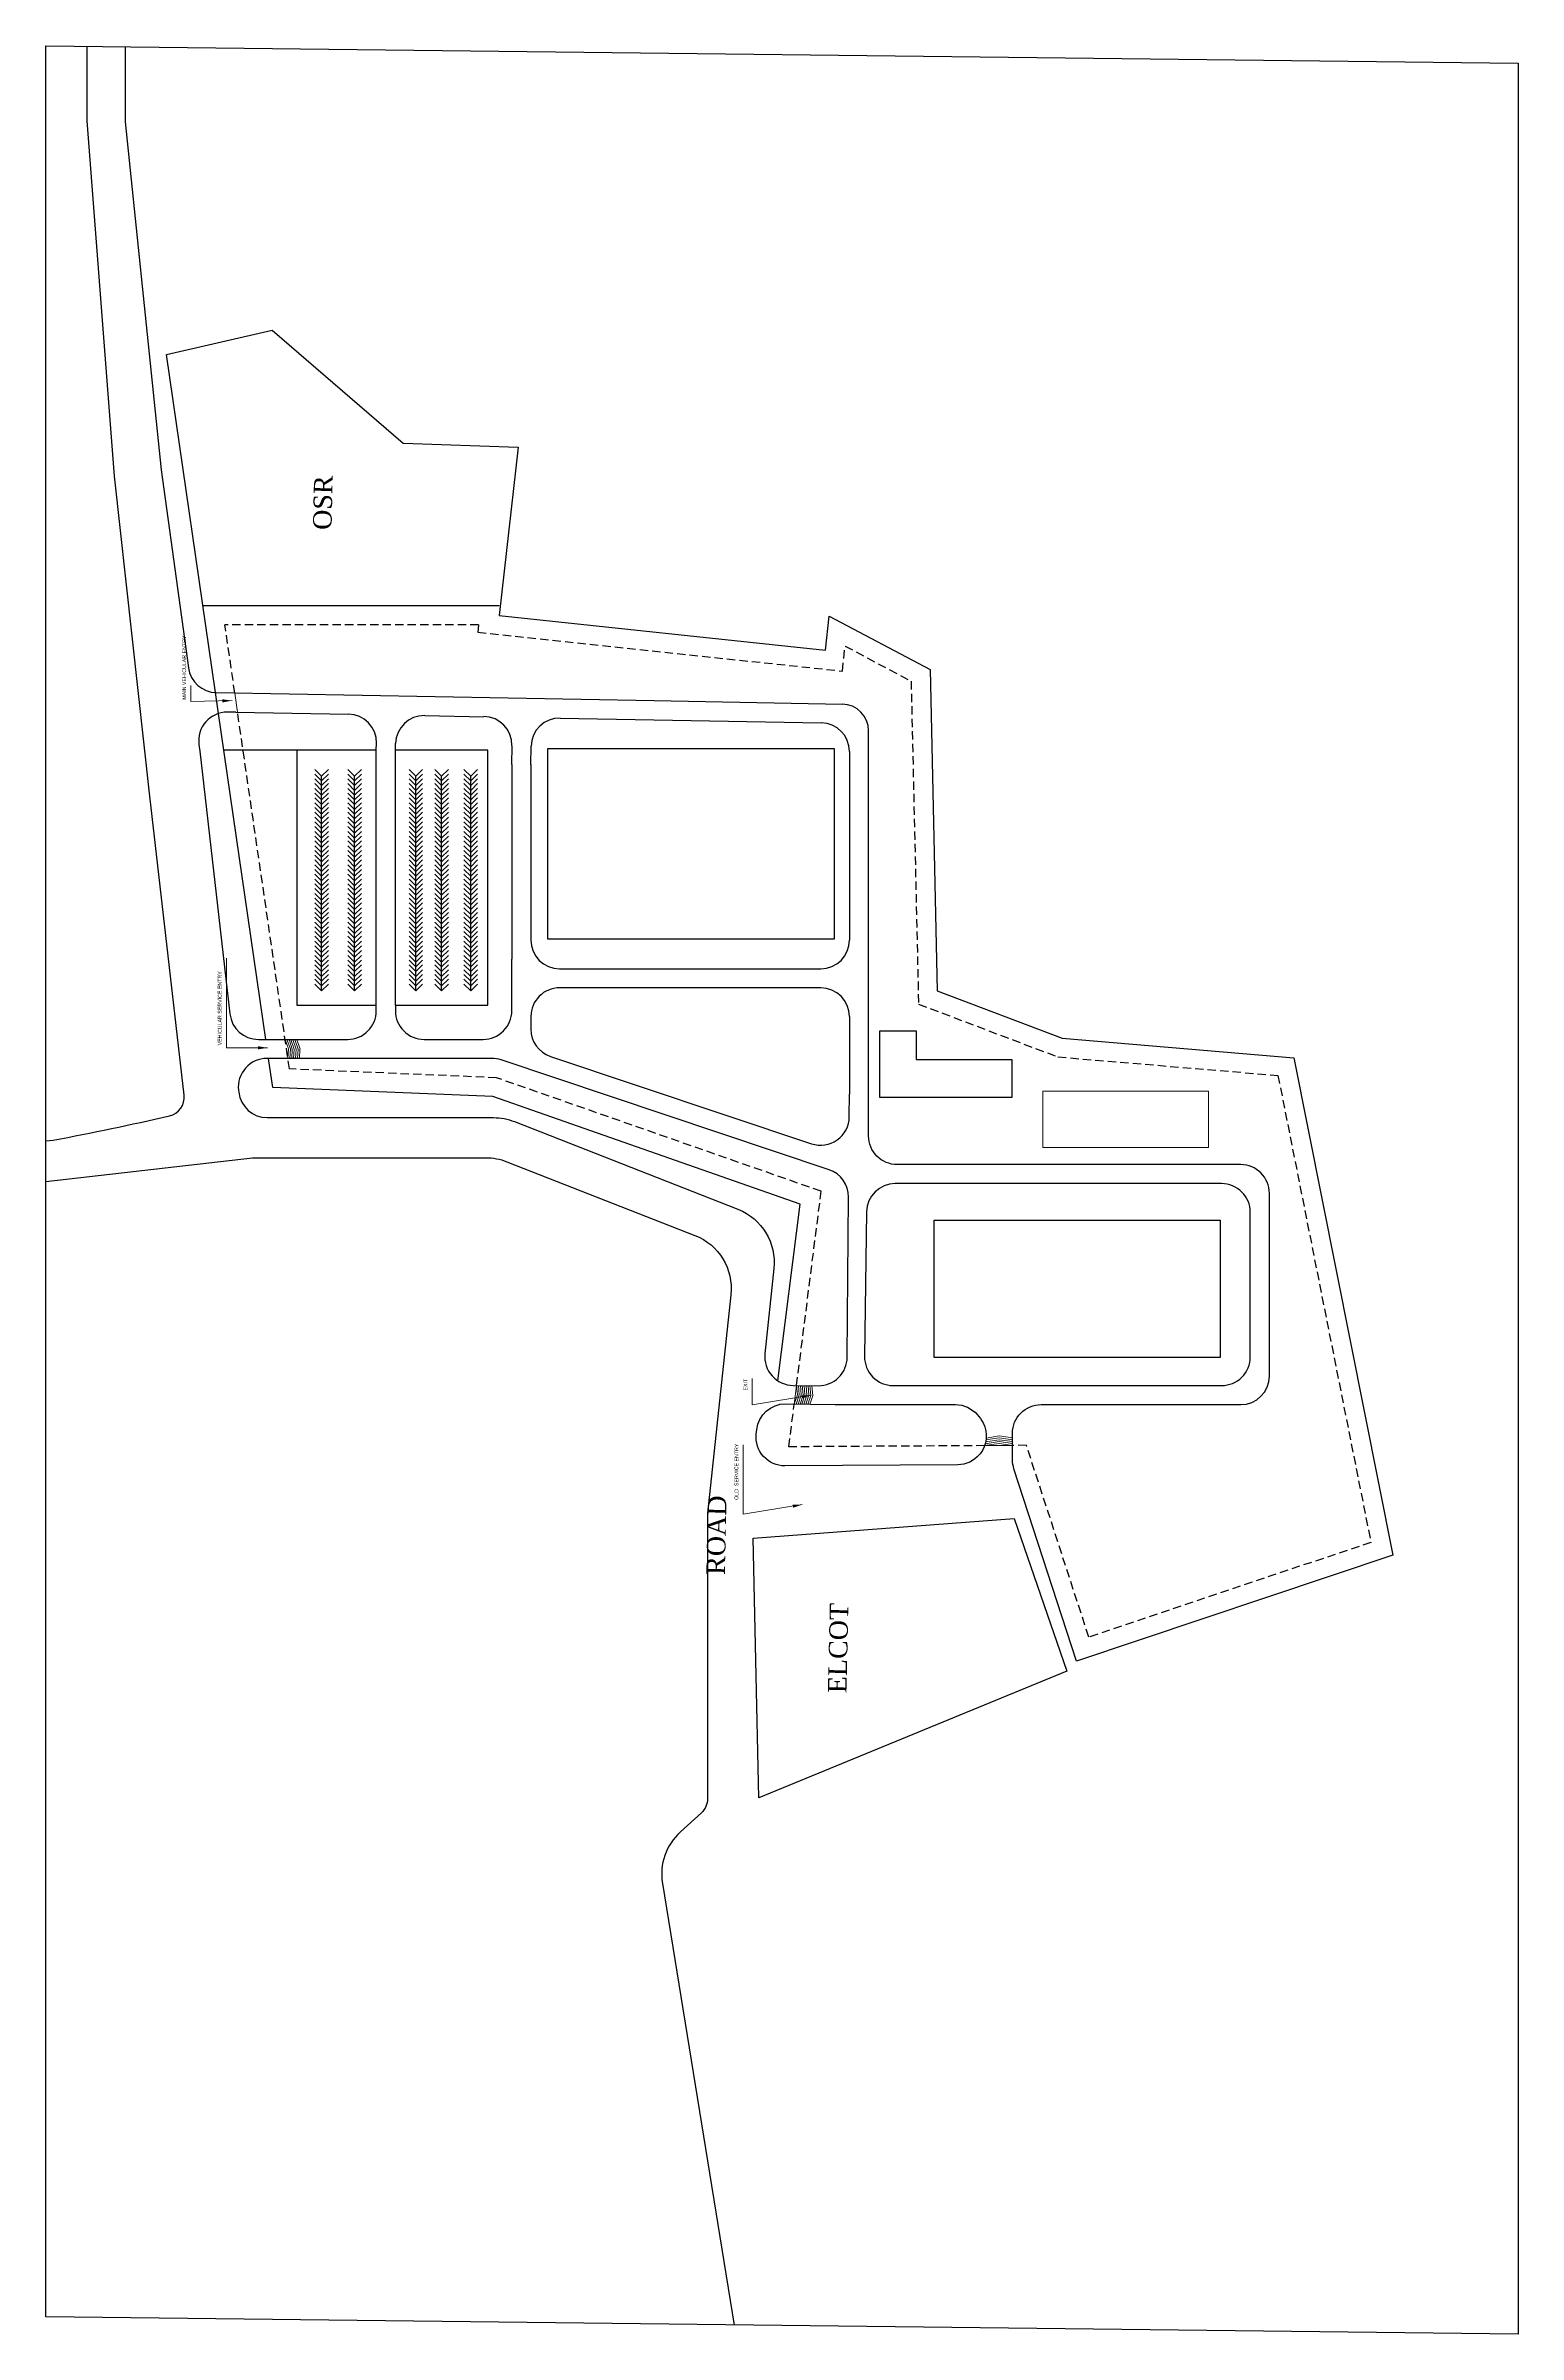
# Model space of a CAD drawing. Header units: metres. Extents: x 17323 to 19722, y -15306 to 10704.
# Drawn here: x 17468 to 18240, y -13450 to -12251 of the extents above; entities that cross this region are included whole.
import ezdxf

# ---------------------------------------------------------------- set-up
doc = ezdxf.new("R2010")
doc.units = ezdxf.units.M
doc.header["$LTSCALE"] = 35
doc.header["$MEASUREMENT"] = 0
doc.linetypes.add('HIDDEN2', pattern=[0.1875, 0.125, -0.0625])
doc.layers.get('0').update_dxf_attribs({"linetype": 'CONTINUOUS'})
for name, color, linetype in [('brop', 252, 'CONTINUOUS'), ('hidden 1', 154, 'HIDDEN2'), ('wall', 30, 'CONTINUOUS')]:
    doc.layers.add(name, color=color, linetype=linetype)
doc.layers.add('LEADER TEXT', color=146, linetype='CONTINUOUS', lineweight=20)
doc.styles.add('EURO', font='eurr____.ttf')
doc.styles.get("Standard").update_dxf_attribs({"font": 'times.ttf', "height": 8})
doc.dimstyles.new('Copy of S1', dxfattribs={"dimtxt": 6, "dimasz": 5, "dimexe": 4.001, "dimexo": 0.3, "dimgap": 2.5, "dimtad": 1, "dimdec": 0, "dimzin": 0, "dimdsep": 46, "dimlunit": 3, "dimtxsty": 'EURO', "dimblk": 'ARCHTICK', "dimcen": 0.09, "dimclrd": 166, "dimclre": 256, "dimclrt": 152, "dimadec": 0, "dimazin": 0, "dimtfac": 1, "dimtdec": 0, "dimtofl": 0, "dimtmove": 0, "dimatfit": 3, "dimfxl": 1, "dimfxlon": 1, "dimtolj": 1, "dimtzin": 0, "dimlwd": -1, "dimlwe": -1, "dimarcsym": 0})

# ---------------------------------------------------------------- blocks, each defined once
blk = doc.blocks.new('_ArchTick')
at = {"color": 0, "linetype": 'ByBlock', "const_width": 0.15}
blk.add_lwpolyline([(-0.5, -0.5), (0.5, 0.5)], dxfattribs=at)

msp = doc.modelspace()

# ---------------------------------------------------------------- linework, layer by layer
at = {"ltscale": 5}
for p, q in [((17558.7, -12600.5), (17557.2, -12589.6)), ((17641.4, -12619.8), (17561.5, -12619.8)), ((17599.8, -12619.8), (17599.8, -12753.3)), ((17641.4, -12619.8), (17599.8, -12619.8)), ((17641.4, -12619.8), (17641.5, -12616.1)), ((17651.4, -12619.8), (17651.5, -12616.3)), ((17699.8, -12619.8), (17651.4, -12619.8)), ((17699.8, -12753.3), (17699.8, -12619.8)), ((17731.3, -12718.8), (17731.3, -12618.8)), ((17731.3, -12618.8), (17881.3, -12618.8)), ((17881.3, -12618.8), (17881.3, -12718.8)), ((17612.7, -12633.3), (17609.2, -12629.8)), ((17612.7, -12635.8), (17609.2, -12632.3)), ((17612.7, -12638.3), (17609.2, -12634.8)), ((17612.7, -12640.8), (17609.2, -12637.3)), ((17612.7, -12633.3), (17616.3, -12629.8)), ((17612.7, -12635.8), (17616.3, -12632.3)), ((17612.7, -12635.8), (17612.7, -12633.3)), ((17612.7, -12638.3), (17616.3, -12634.8)), ((17612.7, -12638.3), (17612.7, -12635.8)), ((17612.7, -12640.8), (17616.3, -12637.3)), ((17612.7, -12640.8), (17612.7, -12638.3)), ((17630, -12633.3), (17626.5, -12629.8)), ((17630, -12635.8), (17626.5, -12632.3)), ((17630, -12638.3), (17626.5, -12634.8)), ((17630, -12640.8), (17626.5, -12637.3)), ((17630, -12633.3), (17633.6, -12629.8)), ((17630, -12635.8), (17633.6, -12632.3)), ((17630, -12635.8), (17630, -12633.3)), ((17630, -12638.3), (17633.6, -12634.8)), ((17630, -12638.3), (17630, -12635.8)), ((17630, -12640.8), (17633.6, -12637.3)), ((17630, -12640.8), (17630, -12638.3)), ((17662.1, -12633.3), (17658.6, -12629.8)), ((17662.1, -12635.8), (17658.6, -12632.3)), ((17662.1, -12638.3), (17658.6, -12634.8)), ((17662.1, -12640.8), (17658.6, -12637.3)), ((17662.1, -12633.3), (17665.6, -12629.8)), ((17662.1, -12635.8), (17665.6, -12632.3)), ((17662.1, -12635.8), (17662.1, -12633.3)), ((17662.1, -12638.3), (17665.6, -12634.8)), ((17662.1, -12638.3), (17662.1, -12635.8)), ((17662.1, -12640.8), (17665.6, -12637.3)), ((17662.1, -12640.8), (17662.1, -12638.3)), ((17675.6, -12633.3), (17672.1, -12629.8)), ((17675.6, -12635.8), (17672.1, -12632.3)), ((17675.6, -12638.3), (17672.1, -12634.8)), ((17675.6, -12640.8), (17672.1, -12637.3)), ((17675.6, -12633.3), (17679.2, -12629.8)), ((17675.6, -12635.8), (17679.2, -12632.3)), ((17675.6, -12635.8), (17675.6, -12633.3)), ((17675.6, -12638.3), (17679.2, -12634.8)), ((17675.6, -12638.3), (17675.6, -12635.8)), ((17675.6, -12640.8), (17679.2, -12637.3)), ((17675.6, -12640.8), (17675.6, -12638.3)), ((17690.9, -12633.3), (17687.3, -12629.8)), ((17690.9, -12635.8), (17687.3, -12632.3)), ((17690.9, -12638.3), (17687.3, -12634.8)), ((17690.9, -12640.8), (17687.3, -12637.3)), ((17690.9, -12633.3), (17694.4, -12629.8)), ((17690.9, -12635.8), (17694.4, -12632.3)), ((17690.9, -12635.8), (17690.9, -12633.3)), ((17690.9, -12638.3), (17694.4, -12634.8)), ((17690.9, -12638.3), (17690.9, -12635.8)), ((17690.9, -12640.8), (17694.4, -12637.3)), ((17690.9, -12640.8), (17690.9, -12638.3)), ((17612.7, -12643.3), (17609.2, -12639.8)), ((17612.7, -12645.8), (17609.2, -12642.3)), ((17612.7, -12648.3), (17609.2, -12644.8)), ((17612.7, -12650.8), (17609.2, -12647.3)), ((17612.7, -12653.3), (17609.2, -12649.8)), ((17612.7, -12643.3), (17616.3, -12639.8)), ((17612.7, -12643.3), (17612.7, -12640.8)), ((17612.7, -12645.8), (17616.3, -12642.3)), ((17612.7, -12645.8), (17612.7, -12643.3)), ((17612.7, -12648.3), (17616.3, -12644.8)), ((17612.7, -12648.3), (17612.7, -12645.8)), ((17612.7, -12650.8), (17616.3, -12647.3)), ((17612.7, -12650.8), (17612.7, -12648.3)), ((17612.7, -12653.3), (17616.3, -12649.8)), ((17612.7, -12653.3), (17612.7, -12650.8)), ((17630, -12643.3), (17626.5, -12639.8)), ((17630, -12645.8), (17626.5, -12642.3)), ((17630, -12648.3), (17626.5, -12644.8)), ((17630, -12650.8), (17626.5, -12647.3)), ((17630, -12653.3), (17626.5, -12649.8)), ((17630, -12643.3), (17633.6, -12639.8)), ((17630, -12643.3), (17630, -12640.8)), ((17630, -12645.8), (17633.6, -12642.3)), ((17630, -12645.8), (17630, -12643.3)), ((17630, -12648.3), (17633.6, -12644.8)), ((17630, -12648.3), (17630, -12645.8)), ((17630, -12650.8), (17633.6, -12647.3)), ((17630, -12650.8), (17630, -12648.3)), ((17630, -12653.3), (17633.6, -12649.8)), ((17630, -12653.3), (17630, -12650.8)), ((17662.1, -12643.3), (17658.6, -12639.8)), ((17662.1, -12645.8), (17658.6, -12642.3)), ((17662.1, -12648.3), (17658.6, -12644.8)), ((17662.1, -12650.8), (17658.6, -12647.3)), ((17662.1, -12653.3), (17658.6, -12649.8)), ((17662.1, -12643.3), (17665.6, -12639.8)), ((17662.1, -12643.3), (17662.1, -12640.8)), ((17662.1, -12645.8), (17665.6, -12642.3)), ((17662.1, -12645.8), (17662.1, -12643.3)), ((17662.1, -12648.3), (17665.6, -12644.8)), ((17662.1, -12648.3), (17662.1, -12645.8)), ((17662.1, -12650.8), (17665.6, -12647.3)), ((17662.1, -12650.8), (17662.1, -12648.3)), ((17662.1, -12653.3), (17665.6, -12649.8)), ((17662.1, -12653.3), (17662.1, -12650.8)), ((17675.6, -12643.3), (17672.1, -12639.8)), ((17675.6, -12645.8), (17672.1, -12642.3)), ((17675.6, -12648.3), (17672.1, -12644.8)), ((17675.6, -12650.8), (17672.1, -12647.3)), ((17675.6, -12653.3), (17672.1, -12649.8)), ((17675.6, -12643.3), (17679.2, -12639.8)), ((17675.6, -12643.3), (17675.6, -12640.8)), ((17675.6, -12645.8), (17679.2, -12642.3)), ((17675.6, -12645.8), (17675.6, -12643.3)), ((17675.6, -12648.3), (17679.2, -12644.8)), ((17675.6, -12648.3), (17675.6, -12645.8)), ((17675.6, -12650.8), (17679.2, -12647.3)), ((17675.6, -12650.8), (17675.6, -12648.3)), ((17675.6, -12653.3), (17679.2, -12649.8)), ((17675.6, -12653.3), (17675.6, -12650.8)), ((17690.9, -12643.3), (17687.3, -12639.8)), ((17690.9, -12645.8), (17687.3, -12642.3)), ((17690.9, -12648.3), (17687.3, -12644.8)), ((17690.9, -12650.8), (17687.3, -12647.3)), ((17690.9, -12653.3), (17687.3, -12649.8)), ((17690.9, -12643.3), (17694.4, -12639.8)), ((17690.9, -12643.3), (17690.9, -12640.8)), ((17690.9, -12645.8), (17694.4, -12642.3)), ((17690.9, -12645.8), (17690.9, -12643.3)), ((17690.9, -12648.3), (17694.4, -12644.8)), ((17690.9, -12648.3), (17690.9, -12645.8)), ((17690.9, -12650.8), (17694.4, -12647.3)), ((17690.9, -12650.8), (17690.9, -12648.3)), ((17690.9, -12653.3), (17694.4, -12649.8)), ((17690.9, -12653.3), (17690.9, -12650.8)), ((17612.7, -12655.8), (17609.2, -12652.3)), ((17612.7, -12658.3), (17609.2, -12654.8)), ((17612.7, -12660.8), (17609.2, -12657.3)), ((17612.7, -12663.3), (17609.2, -12659.8)), ((17612.7, -12665.8), (17609.2, -12662.3)), ((17612.7, -12655.8), (17616.3, -12652.3)), ((17612.7, -12655.8), (17612.7, -12653.3)), ((17612.7, -12658.3), (17616.3, -12654.8)), ((17612.7, -12658.3), (17612.7, -12655.8)), ((17612.7, -12660.8), (17616.3, -12657.3)), ((17612.7, -12660.8), (17612.7, -12658.3)), ((17612.7, -12663.3), (17616.3, -12659.8)), ((17612.7, -12663.3), (17612.7, -12660.8)), ((17612.7, -12665.8), (17616.3, -12662.3)), ((17612.7, -12665.8), (17612.7, -12663.3)), ((17630, -12655.8), (17626.5, -12652.3)), ((17630, -12658.3), (17626.5, -12654.8)), ((17630, -12660.8), (17626.5, -12657.3)), ((17630, -12663.3), (17626.5, -12659.8)), ((17630, -12665.8), (17626.5, -12662.3)), ((17630, -12655.8), (17633.6, -12652.3)), ((17630, -12655.8), (17630, -12653.3)), ((17630, -12658.3), (17633.6, -12654.8)), ((17630, -12658.3), (17630, -12655.8)), ((17630, -12660.8), (17633.6, -12657.3)), ((17630, -12660.8), (17630, -12658.3)), ((17630, -12663.3), (17633.6, -12659.8)), ((17630, -12663.3), (17630, -12660.8)), ((17630, -12665.8), (17633.6, -12662.3)), ((17630, -12665.8), (17630, -12663.3)), ((17662.1, -12655.8), (17658.6, -12652.3)), ((17662.1, -12658.3), (17658.6, -12654.8)), ((17662.1, -12660.8), (17658.6, -12657.3)), ((17662.1, -12663.3), (17658.6, -12659.8)), ((17662.1, -12665.8), (17658.6, -12662.3)), ((17662.1, -12655.8), (17665.6, -12652.3)), ((17662.1, -12655.8), (17662.1, -12653.3)), ((17662.1, -12658.3), (17665.6, -12654.8)), ((17662.1, -12658.3), (17662.1, -12655.8)), ((17662.1, -12660.8), (17665.6, -12657.3)), ((17662.1, -12660.8), (17662.1, -12658.3)), ((17662.1, -12663.3), (17665.6, -12659.8)), ((17662.1, -12663.3), (17662.1, -12660.8)), ((17662.1, -12665.8), (17665.6, -12662.3)), ((17662.1, -12665.8), (17662.1, -12663.3)), ((17675.6, -12655.8), (17672.1, -12652.3)), ((17675.6, -12658.3), (17672.1, -12654.8)), ((17675.6, -12660.8), (17672.1, -12657.3)), ((17675.6, -12663.3), (17672.1, -12659.8)), ((17675.6, -12665.8), (17672.1, -12662.3)), ((17675.6, -12655.8), (17679.2, -12652.3)), ((17675.6, -12655.8), (17675.6, -12653.3)), ((17675.6, -12658.3), (17679.2, -12654.8)), ((17675.6, -12658.3), (17675.6, -12655.8)), ((17675.6, -12660.8), (17679.2, -12657.3)), ((17675.6, -12660.8), (17675.6, -12658.3)), ((17675.6, -12663.3), (17679.2, -12659.8)), ((17675.6, -12663.3), (17675.6, -12660.8)), ((17675.6, -12665.8), (17679.2, -12662.3)), ((17675.6, -12665.8), (17675.6, -12663.3)), ((17690.9, -12655.8), (17687.3, -12652.3)), ((17690.9, -12658.3), (17687.3, -12654.8)), ((17690.9, -12660.8), (17687.3, -12657.3)), ((17690.9, -12663.3), (17687.3, -12659.8)), ((17690.9, -12665.8), (17687.3, -12662.3)), ((17690.9, -12655.8), (17694.4, -12652.3)), ((17690.9, -12655.8), (17690.9, -12653.3)), ((17690.9, -12658.3), (17694.4, -12654.8)), ((17690.9, -12658.3), (17690.9, -12655.8)), ((17690.9, -12660.8), (17694.4, -12657.3)), ((17690.9, -12660.8), (17690.9, -12658.3)), ((17690.9, -12663.3), (17694.4, -12659.8)), ((17690.9, -12663.3), (17690.9, -12660.8)), ((17690.9, -12665.8), (17694.4, -12662.3)), ((17690.9, -12665.8), (17690.9, -12663.3)), ((17612.7, -12668.3), (17609.2, -12664.8)), ((17612.7, -12670.8), (17609.2, -12667.3)), ((17612.7, -12673.3), (17609.2, -12669.8)), ((17612.7, -12675.8), (17609.2, -12672.3)), ((17612.7, -12678.3), (17609.2, -12674.8)), ((17612.7, -12668.3), (17616.3, -12664.8)), ((17612.7, -12668.3), (17612.7, -12665.8)), ((17612.7, -12670.8), (17616.3, -12667.3)), ((17612.7, -12670.8), (17612.7, -12668.3)), ((17612.7, -12673.3), (17616.3, -12669.8)), ((17612.7, -12673.3), (17612.7, -12670.8)), ((17612.7, -12675.8), (17616.3, -12672.3)), ((17612.7, -12675.8), (17612.7, -12673.3)), ((17612.7, -12678.3), (17616.3, -12674.8)), ((17630, -12668.3), (17626.5, -12664.8)), ((17630, -12670.8), (17626.5, -12667.3)), ((17630, -12673.3), (17626.5, -12669.8)), ((17630, -12675.8), (17626.5, -12672.3)), ((17630, -12678.3), (17626.5, -12674.8)), ((17630, -12668.3), (17633.6, -12664.8)), ((17630, -12668.3), (17630, -12665.8)), ((17630, -12670.8), (17633.6, -12667.3)), ((17630, -12670.8), (17630, -12668.3)), ((17630, -12673.3), (17633.6, -12669.8)), ((17630, -12673.3), (17630, -12670.8)), ((17630, -12675.8), (17633.6, -12672.3)), ((17630, -12675.8), (17630, -12673.3)), ((17630, -12678.3), (17633.6, -12674.8)), ((17662.1, -12668.3), (17658.6, -12664.8)), ((17662.1, -12670.8), (17658.6, -12667.3)), ((17662.1, -12673.3), (17658.6, -12669.8)), ((17662.1, -12675.8), (17658.6, -12672.3)), ((17662.1, -12678.3), (17658.6, -12674.8)), ((17662.1, -12668.3), (17665.6, -12664.8)), ((17662.1, -12668.3), (17662.1, -12665.8)), ((17662.1, -12670.8), (17665.6, -12667.3)), ((17662.1, -12670.8), (17662.1, -12668.3)), ((17662.1, -12673.3), (17665.6, -12669.8)), ((17662.1, -12673.3), (17662.1, -12670.8)), ((17662.1, -12675.8), (17665.6, -12672.3)), ((17662.1, -12675.8), (17662.1, -12673.3)), ((17662.1, -12678.3), (17665.6, -12674.8)), ((17675.6, -12668.3), (17672.1, -12664.8)), ((17675.6, -12670.8), (17672.1, -12667.3)), ((17675.6, -12673.3), (17672.1, -12669.8)), ((17675.6, -12675.8), (17672.1, -12672.3)), ((17675.6, -12678.3), (17672.1, -12674.8)), ((17675.6, -12668.3), (17679.2, -12664.8)), ((17675.6, -12668.3), (17675.6, -12665.8)), ((17675.6, -12670.8), (17679.2, -12667.3)), ((17675.6, -12670.8), (17675.6, -12668.3)), ((17675.6, -12673.3), (17679.2, -12669.8)), ((17675.6, -12673.3), (17675.6, -12670.8)), ((17675.6, -12675.8), (17679.2, -12672.3)), ((17675.6, -12675.8), (17675.6, -12673.3)), ((17675.6, -12678.3), (17679.2, -12674.8)), ((17690.9, -12668.3), (17687.3, -12664.8)), ((17690.9, -12670.8), (17687.3, -12667.3)), ((17690.9, -12673.3), (17687.3, -12669.8)), ((17690.9, -12675.8), (17687.3, -12672.3)), ((17690.9, -12678.3), (17687.3, -12674.8)), ((17690.9, -12668.3), (17694.4, -12664.8)), ((17690.9, -12668.3), (17690.9, -12665.8)), ((17690.9, -12670.8), (17694.4, -12667.3)), ((17690.9, -12670.8), (17690.9, -12668.3)), ((17690.9, -12673.3), (17694.4, -12669.8)), ((17690.9, -12673.3), (17690.9, -12670.8)), ((17690.9, -12675.8), (17694.4, -12672.3)), ((17690.9, -12675.8), (17690.9, -12673.3)), ((17690.9, -12678.3), (17694.4, -12674.8)), ((17612.7, -12680.8), (17609.2, -12677.3)), ((17612.7, -12683.3), (17609.2, -12679.8)), ((17612.7, -12685.8), (17609.2, -12682.3)), ((17612.7, -12688.3), (17609.2, -12684.8)), ((17612.7, -12690.8), (17609.2, -12687.3)), ((17612.7, -12678.3), (17612.7, -12675.8)), ((17612.7, -12680.8), (17616.3, -12677.3)), ((17612.7, -12680.8), (17612.7, -12678.3)), ((17612.7, -12683.3), (17616.3, -12679.8)), ((17612.7, -12683.3), (17612.7, -12680.8)), ((17612.7, -12685.8), (17616.3, -12682.3)), ((17612.7, -12685.8), (17612.7, -12683.3)), ((17612.7, -12688.3), (17616.3, -12684.8)), ((17612.7, -12688.3), (17612.7, -12685.8)), ((17612.7, -12690.8), (17616.3, -12687.3)), ((17630, -12680.8), (17626.5, -12677.3)), ((17630, -12683.3), (17626.5, -12679.8)), ((17630, -12685.8), (17626.5, -12682.3)), ((17630, -12688.3), (17626.5, -12684.8)), ((17630, -12690.8), (17626.5, -12687.3)), ((17630, -12678.3), (17630, -12675.8)), ((17630, -12680.8), (17633.6, -12677.3)), ((17630, -12680.8), (17630, -12678.3)), ((17630, -12683.3), (17633.6, -12679.8)), ((17630, -12683.3), (17630, -12680.8)), ((17630, -12685.8), (17633.6, -12682.3)), ((17630, -12685.8), (17630, -12683.3)), ((17630, -12688.3), (17633.6, -12684.8)), ((17630, -12688.3), (17630, -12685.8)), ((17630, -12690.8), (17633.6, -12687.3)), ((17662.1, -12680.8), (17658.6, -12677.3)), ((17662.1, -12683.3), (17658.6, -12679.8)), ((17662.1, -12685.8), (17658.6, -12682.3)), ((17662.1, -12688.3), (17658.6, -12684.8)), ((17662.1, -12690.8), (17658.6, -12687.3)), ((17662.1, -12678.3), (17662.1, -12675.8)), ((17662.1, -12680.8), (17665.6, -12677.3)), ((17662.1, -12680.8), (17662.1, -12678.3)), ((17662.1, -12683.3), (17665.6, -12679.8)), ((17662.1, -12683.3), (17662.1, -12680.8)), ((17662.1, -12685.8), (17665.6, -12682.3)), ((17662.1, -12685.8), (17662.1, -12683.3)), ((17662.1, -12688.3), (17665.6, -12684.8)), ((17662.1, -12688.3), (17662.1, -12685.8)), ((17662.1, -12690.8), (17665.6, -12687.3)), ((17675.6, -12680.8), (17672.1, -12677.3)), ((17675.6, -12683.3), (17672.1, -12679.8)), ((17675.6, -12685.8), (17672.1, -12682.3)), ((17675.6, -12688.3), (17672.1, -12684.8)), ((17675.6, -12690.8), (17672.1, -12687.3)), ((17675.6, -12678.3), (17675.6, -12675.8)), ((17675.6, -12680.8), (17679.2, -12677.3)), ((17675.6, -12680.8), (17675.6, -12678.3)), ((17675.6, -12683.3), (17679.2, -12679.8)), ((17675.6, -12683.3), (17675.6, -12680.8)), ((17675.6, -12685.8), (17679.2, -12682.3)), ((17675.6, -12685.8), (17675.6, -12683.3)), ((17675.6, -12688.3), (17679.2, -12684.8)), ((17675.6, -12688.3), (17675.6, -12685.8)), ((17675.6, -12690.8), (17679.2, -12687.3)), ((17690.9, -12680.8), (17687.3, -12677.3)), ((17690.9, -12683.3), (17687.3, -12679.8)), ((17690.9, -12685.8), (17687.3, -12682.3)), ((17690.9, -12688.3), (17687.3, -12684.8)), ((17690.9, -12690.8), (17687.3, -12687.3)), ((17690.9, -12678.3), (17690.9, -12675.8)), ((17690.9, -12680.8), (17694.4, -12677.3)), ((17690.9, -12680.8), (17690.9, -12678.3)), ((17690.9, -12683.3), (17694.4, -12679.8)), ((17690.9, -12683.3), (17690.9, -12680.8)), ((17690.9, -12685.8), (17694.4, -12682.3)), ((17690.9, -12685.8), (17690.9, -12683.3)), ((17690.9, -12688.3), (17694.4, -12684.8)), ((17690.9, -12688.3), (17690.9, -12685.8)), ((17690.9, -12690.8), (17694.4, -12687.3)), ((17612.7, -12693.3), (17609.2, -12689.8)), ((17612.7, -12695.8), (17609.2, -12692.3)), ((17612.7, -12698.3), (17609.2, -12694.8)), ((17612.7, -12700.8), (17609.2, -12697.3)), ((17612.7, -12690.8), (17612.7, -12688.3)), ((17612.7, -12693.3), (17616.3, -12689.8)), ((17612.7, -12693.3), (17612.7, -12690.8)), ((17612.7, -12695.8), (17616.3, -12692.3)), ((17612.7, -12695.8), (17612.7, -12693.3)), ((17612.7, -12698.3), (17616.3, -12694.8)), ((17612.7, -12698.3), (17612.7, -12695.8)), ((17612.7, -12700.8), (17616.3, -12697.3)), ((17612.7, -12700.8), (17612.7, -12698.3)), ((17630, -12693.3), (17626.5, -12689.8)), ((17630, -12695.8), (17626.5, -12692.3)), ((17630, -12698.3), (17626.5, -12694.8)), ((17630, -12700.8), (17626.5, -12697.3)), ((17630, -12690.8), (17630, -12688.3)), ((17630, -12693.3), (17633.6, -12689.8)), ((17630, -12693.3), (17630, -12690.8)), ((17630, -12695.8), (17633.6, -12692.3)), ((17630, -12695.8), (17630, -12693.3)), ((17630, -12698.3), (17633.6, -12694.8)), ((17630, -12698.3), (17630, -12695.8)), ((17630, -12700.8), (17633.6, -12697.3)), ((17630, -12700.8), (17630, -12698.3)), ((17662.1, -12693.3), (17658.6, -12689.8)), ((17662.1, -12695.8), (17658.6, -12692.3)), ((17662.1, -12698.3), (17658.6, -12694.8)), ((17662.1, -12700.8), (17658.6, -12697.3)), ((17662.1, -12690.8), (17662.1, -12688.3)), ((17662.1, -12693.3), (17665.6, -12689.8)), ((17662.1, -12693.3), (17662.1, -12690.8)), ((17662.1, -12695.8), (17665.6, -12692.3)), ((17662.1, -12695.8), (17662.1, -12693.3)), ((17662.1, -12698.3), (17665.6, -12694.8)), ((17662.1, -12698.3), (17662.1, -12695.8)), ((17662.1, -12700.8), (17665.6, -12697.3)), ((17662.1, -12700.8), (17662.1, -12698.3)), ((17675.6, -12693.3), (17672.1, -12689.8)), ((17675.6, -12695.8), (17672.1, -12692.3)), ((17675.6, -12698.3), (17672.1, -12694.8)), ((17675.6, -12700.8), (17672.1, -12697.3)), ((17675.6, -12690.8), (17675.6, -12688.3)), ((17675.6, -12693.3), (17679.2, -12689.8)), ((17675.6, -12693.3), (17675.6, -12690.8)), ((17675.6, -12695.8), (17679.2, -12692.3)), ((17675.6, -12695.8), (17675.6, -12693.3)), ((17675.6, -12698.3), (17679.2, -12694.8)), ((17675.6, -12698.3), (17675.6, -12695.8)), ((17675.6, -12700.8), (17679.2, -12697.3)), ((17675.6, -12700.8), (17675.6, -12698.3)), ((17690.9, -12693.3), (17687.3, -12689.8)), ((17690.9, -12695.8), (17687.3, -12692.3)), ((17690.9, -12698.3), (17687.3, -12694.8)), ((17690.9, -12700.8), (17687.3, -12697.3)), ((17690.9, -12690.8), (17690.9, -12688.3)), ((17690.9, -12693.3), (17694.4, -12689.8)), ((17690.9, -12693.3), (17690.9, -12690.8)), ((17690.9, -12695.8), (17694.4, -12692.3)), ((17690.9, -12695.8), (17690.9, -12693.3)), ((17690.9, -12698.3), (17694.4, -12694.8)), ((17690.9, -12698.3), (17690.9, -12695.8)), ((17690.9, -12700.8), (17694.4, -12697.3)), ((17690.9, -12700.8), (17690.9, -12698.3)), ((17612.7, -12703.3), (17609.2, -12699.8)), ((17612.7, -12705.8), (17609.2, -12702.3)), ((17612.7, -12708.3), (17609.2, -12704.8)), ((17612.7, -12710.8), (17609.2, -12707.3)), ((17612.7, -12713.3), (17609.2, -12709.8)), ((17612.7, -12703.3), (17616.3, -12699.8)), ((17612.7, -12703.3), (17612.7, -12700.8)), ((17612.7, -12705.8), (17616.3, -12702.3)), ((17612.7, -12705.8), (17612.7, -12703.3)), ((17612.7, -12708.3), (17616.3, -12704.8)), ((17612.7, -12708.3), (17612.7, -12705.8)), ((17612.7, -12710.8), (17616.3, -12707.3)), ((17612.7, -12710.8), (17612.7, -12708.3)), ((17612.7, -12713.3), (17616.3, -12709.8)), ((17612.7, -12713.3), (17612.7, -12710.8)), ((17630, -12703.3), (17626.5, -12699.8)), ((17630, -12705.8), (17626.5, -12702.3)), ((17630, -12708.3), (17626.5, -12704.8)), ((17630, -12710.8), (17626.5, -12707.3)), ((17630, -12713.3), (17626.5, -12709.8)), ((17630, -12703.3), (17633.6, -12699.8)), ((17630, -12703.3), (17630, -12700.8)), ((17630, -12705.8), (17633.6, -12702.3)), ((17630, -12705.8), (17630, -12703.3)), ((17630, -12708.3), (17633.6, -12704.8)), ((17630, -12708.3), (17630, -12705.8)), ((17630, -12710.8), (17633.6, -12707.3)), ((17630, -12710.8), (17630, -12708.3)), ((17630, -12713.3), (17633.6, -12709.8)), ((17630, -12713.3), (17630, -12710.8)), ((17662.1, -12703.3), (17658.6, -12699.8)), ((17662.1, -12705.8), (17658.6, -12702.3)), ((17662.1, -12708.3), (17658.6, -12704.8)), ((17662.1, -12710.8), (17658.6, -12707.3)), ((17662.1, -12713.3), (17658.6, -12709.8)), ((17662.1, -12703.3), (17665.6, -12699.8)), ((17662.1, -12703.3), (17662.1, -12700.8)), ((17662.1, -12705.8), (17665.6, -12702.3)), ((17662.1, -12705.8), (17662.1, -12703.3)), ((17662.1, -12708.3), (17665.6, -12704.8)), ((17662.1, -12708.3), (17662.1, -12705.8)), ((17662.1, -12710.8), (17665.6, -12707.3)), ((17662.1, -12710.8), (17662.1, -12708.3)), ((17662.1, -12713.3), (17665.6, -12709.8)), ((17662.1, -12713.3), (17662.1, -12710.8)), ((17675.6, -12703.3), (17672.1, -12699.8)), ((17675.6, -12705.8), (17672.1, -12702.3)), ((17675.6, -12708.3), (17672.1, -12704.8)), ((17675.6, -12710.8), (17672.1, -12707.3)), ((17675.6, -12713.3), (17672.1, -12709.8)), ((17675.6, -12703.3), (17679.2, -12699.8)), ((17675.6, -12703.3), (17675.6, -12700.8)), ((17675.6, -12705.8), (17679.2, -12702.3)), ((17675.6, -12705.8), (17675.6, -12703.3)), ((17675.6, -12708.3), (17679.2, -12704.8)), ((17675.6, -12708.3), (17675.6, -12705.8)), ((17675.6, -12710.8), (17679.2, -12707.3)), ((17675.6, -12710.8), (17675.6, -12708.3)), ((17675.6, -12713.3), (17679.2, -12709.8)), ((17675.6, -12713.3), (17675.6, -12710.8)), ((17690.9, -12703.3), (17687.3, -12699.8)), ((17690.9, -12705.8), (17687.3, -12702.3)), ((17690.9, -12708.3), (17687.3, -12704.8)), ((17690.9, -12710.8), (17687.3, -12707.3)), ((17690.9, -12713.3), (17687.3, -12709.8)), ((17690.9, -12703.3), (17694.4, -12699.8)), ((17690.9, -12703.3), (17690.9, -12700.8)), ((17690.9, -12705.8), (17694.4, -12702.3)), ((17690.9, -12705.8), (17690.9, -12703.3)), ((17690.9, -12708.3), (17694.4, -12704.8)), ((17690.9, -12708.3), (17690.9, -12705.8)), ((17690.9, -12710.8), (17694.4, -12707.3)), ((17690.9, -12710.8), (17690.9, -12708.3)), ((17690.9, -12713.3), (17694.4, -12709.8)), ((17690.9, -12713.3), (17690.9, -12710.8)), ((17612.7, -12715.8), (17609.2, -12712.3)), ((17612.7, -12718.3), (17609.2, -12714.8)), ((17612.7, -12720.8), (17609.2, -12717.3)), ((17612.7, -12723.3), (17609.2, -12719.8)), ((17612.7, -12725.8), (17609.2, -12722.3)), ((17612.7, -12715.8), (17616.3, -12712.3)), ((17612.7, -12715.8), (17612.7, -12713.3)), ((17612.7, -12718.3), (17616.3, -12714.8)), ((17612.7, -12718.3), (17612.7, -12715.8)), ((17612.7, -12720.8), (17616.3, -12717.3)), ((17612.7, -12720.8), (17612.7, -12718.3)), ((17612.7, -12723.3), (17616.3, -12719.8)), ((17612.7, -12723.3), (17612.7, -12720.8)), ((17612.7, -12725.8), (17616.3, -12722.3)), ((17612.7, -12725.8), (17612.7, -12723.3)), ((17630, -12715.8), (17626.5, -12712.3)), ((17630, -12718.3), (17626.5, -12714.8)), ((17630, -12720.8), (17626.5, -12717.3)), ((17630, -12723.3), (17626.5, -12719.8)), ((17630, -12725.8), (17626.5, -12722.3)), ((17630, -12715.8), (17633.6, -12712.3)), ((17630, -12715.8), (17630, -12713.3)), ((17630, -12718.3), (17633.6, -12714.8)), ((17630, -12718.3), (17630, -12715.8)), ((17630, -12720.8), (17633.6, -12717.3)), ((17630, -12720.8), (17630, -12718.3)), ((17630, -12723.3), (17633.6, -12719.8)), ((17630, -12723.3), (17630, -12720.8)), ((17630, -12725.8), (17633.6, -12722.3)), ((17630, -12725.8), (17630, -12723.3)), ((17662.1, -12715.8), (17658.6, -12712.3)), ((17662.1, -12718.3), (17658.6, -12714.8)), ((17662.1, -12720.8), (17658.6, -12717.3)), ((17662.1, -12723.3), (17658.6, -12719.8)), ((17662.1, -12725.8), (17658.6, -12722.3)), ((17662.1, -12715.8), (17665.6, -12712.3)), ((17662.1, -12715.8), (17662.1, -12713.3)), ((17662.1, -12718.3), (17665.6, -12714.8)), ((17662.1, -12718.3), (17662.1, -12715.8)), ((17662.1, -12720.8), (17665.6, -12717.3)), ((17662.1, -12720.8), (17662.1, -12718.3)), ((17662.1, -12723.3), (17665.6, -12719.8)), ((17662.1, -12723.3), (17662.1, -12720.8)), ((17662.1, -12725.8), (17665.6, -12722.3)), ((17662.1, -12725.8), (17662.1, -12723.3)), ((17675.6, -12715.8), (17672.1, -12712.3)), ((17675.6, -12718.3), (17672.1, -12714.8)), ((17675.6, -12720.8), (17672.1, -12717.3)), ((17675.6, -12723.3), (17672.1, -12719.8)), ((17675.6, -12725.8), (17672.1, -12722.3)), ((17675.6, -12715.8), (17679.2, -12712.3)), ((17675.6, -12715.8), (17675.6, -12713.3)), ((17675.6, -12718.3), (17679.2, -12714.8)), ((17675.6, -12718.3), (17675.6, -12715.8)), ((17675.6, -12720.8), (17679.2, -12717.3)), ((17675.6, -12720.8), (17675.6, -12718.3)), ((17675.6, -12723.3), (17679.2, -12719.8)), ((17675.6, -12723.3), (17675.6, -12720.8)), ((17675.6, -12725.8), (17679.2, -12722.3)), ((17675.6, -12725.8), (17675.6, -12723.3)), ((17690.9, -12715.8), (17687.3, -12712.3)), ((17690.9, -12718.3), (17687.3, -12714.8)), ((17690.9, -12720.8), (17687.3, -12717.3)), ((17690.9, -12723.3), (17687.3, -12719.8)), ((17690.9, -12725.8), (17687.3, -12722.3)), ((17690.9, -12715.8), (17694.4, -12712.3)), ((17690.9, -12715.8), (17690.9, -12713.3)), ((17690.9, -12718.3), (17694.4, -12714.8)), ((17690.9, -12718.3), (17690.9, -12715.8)), ((17690.9, -12720.8), (17694.4, -12717.3)), ((17690.9, -12720.8), (17690.9, -12718.3)), ((17690.9, -12723.3), (17694.4, -12719.8)), ((17690.9, -12723.3), (17690.9, -12720.8)), ((17690.9, -12725.8), (17694.4, -12722.3)), ((17690.9, -12725.8), (17690.9, -12723.3)), ((17881.3, -12718.8), (17731.3, -12718.8)), ((17612.7, -12728.3), (17609.2, -12724.8)), ((17612.7, -12730.8), (17609.2, -12727.3)), ((17612.7, -12733.3), (17609.2, -12729.8)), ((17612.7, -12735.8), (17609.2, -12732.3)), ((17612.7, -12738.3), (17609.2, -12734.8)), ((17612.7, -12728.3), (17616.3, -12724.8)), ((17612.7, -12728.3), (17612.7, -12725.8)), ((17612.7, -12730.8), (17616.3, -12727.3)), ((17612.7, -12730.8), (17612.7, -12728.3)), ((17612.7, -12733.3), (17616.3, -12729.8)), ((17612.7, -12733.3), (17612.7, -12730.8)), ((17612.7, -12735.8), (17616.3, -12732.3)), ((17612.7, -12735.8), (17612.7, -12733.3)), ((17612.7, -12738.3), (17616.3, -12734.8)), ((17630, -12728.3), (17626.5, -12724.8)), ((17630, -12730.8), (17626.5, -12727.3)), ((17630, -12733.3), (17626.5, -12729.8)), ((17630, -12735.8), (17626.5, -12732.3)), ((17630, -12738.3), (17626.5, -12734.8)), ((17630, -12728.3), (17633.6, -12724.8)), ((17630, -12728.3), (17630, -12725.8)), ((17630, -12730.8), (17633.6, -12727.3)), ((17630, -12730.8), (17630, -12728.3)), ((17630, -12733.3), (17633.6, -12729.8)), ((17630, -12733.3), (17630, -12730.8)), ((17630, -12735.8), (17633.6, -12732.3)), ((17630, -12735.8), (17630, -12733.3)), ((17630, -12738.3), (17633.6, -12734.8)), ((17662.1, -12728.3), (17658.6, -12724.8)), ((17662.1, -12730.8), (17658.6, -12727.3)), ((17662.1, -12733.3), (17658.6, -12729.8)), ((17662.1, -12735.8), (17658.6, -12732.3)), ((17662.1, -12738.3), (17658.6, -12734.8)), ((17662.1, -12728.3), (17665.6, -12724.8)), ((17662.1, -12728.3), (17662.1, -12725.8)), ((17662.1, -12730.8), (17665.6, -12727.3)), ((17662.1, -12730.8), (17662.1, -12728.3)), ((17662.1, -12733.3), (17665.6, -12729.8)), ((17662.1, -12733.3), (17662.1, -12730.8)), ((17662.1, -12735.8), (17665.6, -12732.3)), ((17662.1, -12735.8), (17662.1, -12733.3)), ((17662.1, -12738.3), (17665.6, -12734.8)), ((17675.6, -12728.3), (17672.1, -12724.8)), ((17675.6, -12730.8), (17672.1, -12727.3)), ((17675.6, -12733.3), (17672.1, -12729.8)), ((17675.6, -12735.8), (17672.1, -12732.3)), ((17675.6, -12738.3), (17672.1, -12734.8)), ((17675.6, -12728.3), (17679.2, -12724.8)), ((17675.6, -12728.3), (17675.6, -12725.8)), ((17675.6, -12730.8), (17679.2, -12727.3)), ((17675.6, -12730.8), (17675.6, -12728.3)), ((17675.6, -12733.3), (17679.2, -12729.8)), ((17675.6, -12733.3), (17675.6, -12730.8)), ((17675.6, -12735.8), (17679.2, -12732.3)), ((17675.6, -12735.8), (17675.6, -12733.3)), ((17675.6, -12738.3), (17679.2, -12734.8)), ((17690.9, -12728.3), (17687.3, -12724.8)), ((17690.9, -12730.8), (17687.3, -12727.3)), ((17690.9, -12733.3), (17687.3, -12729.8)), ((17690.9, -12735.8), (17687.3, -12732.3)), ((17690.9, -12738.3), (17687.3, -12734.8)), ((17690.9, -12728.3), (17694.4, -12724.8)), ((17690.9, -12728.3), (17690.9, -12725.8)), ((17690.9, -12730.8), (17694.4, -12727.3)), ((17690.9, -12730.8), (17690.9, -12728.3)), ((17690.9, -12733.3), (17694.4, -12729.8)), ((17690.9, -12733.3), (17690.9, -12730.8)), ((17690.9, -12735.8), (17694.4, -12732.3)), ((17690.9, -12735.8), (17690.9, -12733.3)), ((17690.9, -12738.3), (17694.4, -12734.8)), ((17612.7, -12740.8), (17609.2, -12737.3)), ((17612.7, -12743.3), (17609.2, -12739.8)), ((17612.7, -12745.8), (17609.2, -12742.3)), ((17612.7, -12738.3), (17612.7, -12735.8)), ((17612.7, -12740.8), (17616.3, -12737.3)), ((17612.7, -12740.8), (17612.7, -12738.3)), ((17612.7, -12743.3), (17616.3, -12739.8)), ((17612.7, -12743.3), (17612.7, -12740.8)), ((17612.7, -12745.8), (17616.3, -12742.3)), ((17612.7, -12745.8), (17612.7, -12743.3)), ((17630, -12740.8), (17626.5, -12737.3)), ((17630, -12743.3), (17626.5, -12739.8)), ((17630, -12745.8), (17626.5, -12742.3)), ((17630, -12738.3), (17630, -12735.8)), ((17630, -12740.8), (17633.6, -12737.3)), ((17630, -12740.8), (17630, -12738.3)), ((17630, -12743.3), (17633.6, -12739.8)), ((17630, -12743.3), (17630, -12740.8)), ((17630, -12745.8), (17633.6, -12742.3)), ((17630, -12745.8), (17630, -12743.3)), ((17662.1, -12740.8), (17658.6, -12737.3)), ((17662.1, -12743.3), (17658.6, -12739.8)), ((17662.1, -12745.8), (17658.6, -12742.3)), ((17662.1, -12738.3), (17662.1, -12735.8)), ((17662.1, -12740.8), (17665.6, -12737.3)), ((17662.1, -12740.8), (17662.1, -12738.3)), ((17662.1, -12743.3), (17665.6, -12739.8)), ((17662.1, -12743.3), (17662.1, -12740.8)), ((17662.1, -12745.8), (17665.6, -12742.3)), ((17662.1, -12745.8), (17662.1, -12743.3)), ((17675.6, -12740.8), (17672.1, -12737.3)), ((17675.6, -12743.3), (17672.1, -12739.8)), ((17675.6, -12745.8), (17672.1, -12742.3)), ((17675.6, -12738.3), (17675.6, -12735.8)), ((17675.6, -12740.8), (17679.2, -12737.3)), ((17675.6, -12740.8), (17675.6, -12738.3)), ((17675.6, -12743.3), (17679.2, -12739.8)), ((17675.6, -12743.3), (17675.6, -12740.8)), ((17675.6, -12745.8), (17679.2, -12742.3)), ((17675.6, -12745.8), (17675.6, -12743.3)), ((17690.9, -12740.8), (17687.3, -12737.3)), ((17690.9, -12743.3), (17687.3, -12739.8)), ((17690.9, -12745.8), (17687.3, -12742.3)), ((17690.9, -12738.3), (17690.9, -12735.8)), ((17690.9, -12740.8), (17694.4, -12737.3)), ((17690.9, -12740.8), (17690.9, -12738.3)), ((17690.9, -12743.3), (17694.4, -12739.8)), ((17690.9, -12743.3), (17690.9, -12740.8)), ((17690.9, -12745.8), (17694.4, -12742.3)), ((17690.9, -12745.8), (17690.9, -12743.3)), ((17599.8, -12753.3), (17641.4, -12753.3)), ((17651.4, -12753.3), (17699.8, -12753.3)), ((17651.4, -12753.3), (17699.8, -12753.3)), ((17905.3, -12766.8), (17924.3, -12766.8)), ((17905.3, -12801.8), (17905.3, -12766.8)), ((17924.3, -12766.8), (17924.3, -12781.8)), ((17924.3, -12781.8), (17974.3, -12781.8)), ((17974.3, -12781.8), (17974.3, -12801.8)), ((17974.3, -12801.8), (17905.3, -12801.8)), ((17933.6, -12866.1), (18083.6, -12866.1)), ((17933.6, -12938), (17933.6, -12866.1)), ((18083.6, -12866.1), (18083.6, -12938)), ((18083.6, -12938), (17933.6, -12938))]:
    msp.add_line(p, q, dxfattribs=at)
msp.add_lwpolyline([(17468.2, -13440.7), (17468.2, -12250.6), (18239.7, -12259.8), (18239.7, -13449.8)], close=True)
for centre, start, end in [((17626.5, -12615.8, 0), 358.9462, 88.9462), ((17666.5, -12616.6, 0), 88.9462, 178.9462)]:
    msp.add_arc(centre, 15, start, end)
at = {"layer": 'brop'}
for p, q in [((17567.8, -12599.8), (17626.8, -12600.8)), ((17666.8, -12601.6), (17697.8, -12602.2)), ((17737.8, -12602.9), (17786.8, -12603.8)), ((17787, -12593.8), (17885.6, -12595.6)), ((17786.8, -12603.8), (17874.6, -12605.4)), ((17641.4, -12753.3), (17641.4, -12619.8)), ((17651.4, -12707), (17651.4, -12619.8)), ((17712.4, -12627.2), (17712.5, -12617.4)), ((17712.4, -12627.3), (17712.4, -12729.3)), ((17722.4, -12627.4), (17722.5, -12617.6)), ((17722.4, -12627.3), (17722.4, -12719.3)), ((17889.3, -12620.4), (17889.3, -12719.3)), ((17651.4, -12753.3), (17651.4, -12707)), ((17737.4, -12734.3), (17874.3, -12734.3)), ((17889.3, -12759.3), (17889.3, -12800))]:
    msp.add_line(p, q, dxfattribs=at)
for points in [[(17468.2, -12824.5), (17472.1, -12824.1, 0.010363), (17533, -12811.4, 0.381751), (17540.7, -12800.5), (17522.8, -12643.8), (17504.2, -12476.2), (17489.9, -12290), (17489.9, -12251.1)], [(17509.9, -12251.1), (17509.9, -12290.5), (17528.7, -12472.9), (17543, -12576.6, 0.369586), (17557.5, -12589.6), (17787, -12593.8)], [(17557.2, -12589.6), (17531.5, -12412.5), (17586.9, -12399.6), (17655.4, -12458.9), (17715.8, -12461), (17705.7, -12549.1), (17876.8, -12567.3), (17878.7, -12549.5), (17931.5, -12577.5), (17935.3, -12745.8), (18000.7, -12770.6), (18122.2, -12780.9), (18174, -13041.6), (18008.3, -13097.2), (17975.5, -12996.3, -0.078912), (17974.7, -12991.7), (17974.7, -12977.7, -0.414214), (17989.7, -12962.7), (18094.3, -12962.7)], [(17567.8, -12599.8), (17563.3, -12599.8, 0.454735), (17548.5, -12616.8), (17549, -12620.3), (17564.7, -12758, 0.381292), (17579.6, -12771.3), (17626.4, -12771.3, 0.414214), (17641.4, -12756.3), (17641.4, -12753.3)], [(18109.3, -12947.7), (18109.3, -12851.9, 0.414214), (18094.3, -12836.9), (17914.3, -12836.9, -0.414214), (17899.3, -12821.9), (17899.3, -12609.6)], [(17651.4, -12753.3), (17651.4, -12756.3, 0.414214), (17666.4, -12771.3), (17697.4, -12771.3, 0.414214), (17712.4, -12756.3), (17712.4, -12729.3)], [(17874.3, -12744.3), (17737.4, -12744.3, 0.414214), (17722.4, -12759.3), (17722.4, -12766, 0.322448), (17732.6, -12780.2), (17869.4, -12826, 0.509539), (17889.2, -12811.9), (17889.3, -12800)], [(17702, -12781.3), (17584.1, -12781.3, 0.44792), (17569.2, -12798), (17569.4, -12799, 0.381292), (17584.3, -12812.3), (17702.8, -12812.3, -0.093811), (17713.8, -12814.4), (17830.9, -12860.3, -0.337615), (17849.7, -12891.4), (17845, -12936.1, 0.44287), (17859.8, -12952.6), (17873, -12952.8, 0.414214), (17888.1, -12937.9), (17888.8, -12854, 0.324908), (17878.6, -12839.6), (17706.8, -12782.1)], [(17468.2, -12845.7), (17576.6, -12833.3), (17698.8, -12833.3, -0.093811), (17709.8, -12835.4), (17808.3, -12874, -0.337615), (17827.2, -12905.1), (17815, -13019.5), (17814.9, -13169.2, -0.210914), (17811.7, -13176.6), (17800.7, -13186.6, 0.253525), (17791.3, -13213.6), (17828.9, -13445)], [(17881.9, -12962.7), (17944.9, -12962.7, -0.216786), (17956.2, -12967.9, -0.060231), (17959.3, -12972.3, -0.29546), (17957.7, -12988.5, -0.006685), (17957.4, -12988.9, -0.219611), (17946, -12994.2), (17855.5, -12994.8, -0.447462), (17840.5, -12978.2), (17840.8, -12975.8, -0.387647), (17855.9, -12962.3), (17881.9, -12962.7, 0.0071), (17882.3, -12962.7, -0.0071)]]:
    msp.add_lwpolyline(points, format="xyb", dxfattribs=at)
msp.add_lwpolyline([(18084.3, -12846.9), (17913.3, -12846.9, 0.410061), (17898.3, -12861.7), (17897.2, -12937.5, 0.418379), (17912.2, -12952.7), (18084.3, -12952.7, 0.414214), (18099.3, -12937.7), (18099.3, -12861.9, 0.414214)], format="xyb", close=True, dxfattribs=at)
for centre, radius, start, end in [((17697.5, -12617.1, 0), 15, 358.9462, 88.9462), ((17737.5, -12617.9, 0), 15, 88.9462, 178.9462), ((17885.3, -12609.6), 14, 0, 88.9746), ((17874.3, -12620.4), 15, 0, 88.9746), ((17737.4, -12719.3), 15, 180, 270), ((17874.3, -12719.3), 15, 270, 0), ((17874.3, -12759.3), 15, 0, 90), ((17702, -12796.3), 15, 71.4872, 90), ((18094.3, -12947.7), 15, 270, 0)]:
    msp.add_arc(centre, radius, start, end, dxfattribs=at)
at = {"layer": 'hidden 1'}
msp.add_line((17695, -12554.1), (17562.1, -12554.1), dxfattribs=at)
for points in [[(17567.3, -12589.8), (17562.1, -12554.1)], [(17695, -12554.1), (17694.6, -12558), (17885.6, -12578.3), (17887, -12565.2), (17921.6, -12583.6), (17925.5, -12752.8), (17998.5, -12780.5), (18113.8, -12790.2), (18162.5, -13034.9), (18014.7, -13084.5), (17982, -12984), (17974.7, -12984.1)], [(17861.6, -12952.7), (17874.5, -12850.9), (17704.4, -12791.4), (17595.9, -12786.8), (17568.7, -12599.8)], [(17960.1, -12984.2), (17857.5, -12984.8), (17860.4, -12962.4)]]:
    msp.add_lwpolyline(points, dxfattribs=at)
at = {"layer": 'LEADER TEXT', "ltscale": 5}
for p, q in [((17568.7, -12599.8), (17567.3, -12589.8)), ((17595.4, -12776.3), (17593.6, -12771.3)), ((17596.4, -12776.3), (17594.6, -12771.3)), ((17597.4, -12776.4), (17595.7, -12771.4)), ((17595.1, -12781.3), (17595.4, -12776.3)), ((17596.1, -12781.3), (17596.4, -12776.3)), ((17598.4, -12776.4), (17596.7, -12771.4)), ((17597.1, -12781.4), (17597.4, -12776.4)), ((17599.4, -12776.4), (17597.7, -12771.4)), ((17598.1, -12781.4), (17598.4, -12776.4)), ((17600.4, -12776.4), (17598.7, -12771.4)), ((17599.1, -12781.4), (17599.4, -12776.4)), ((17601.5, -12776.4), (17599.7, -12771.4)), ((17600.2, -12781.4), (17600.4, -12776.4)), ((17601.2, -12781.4), (17601.4, -12776.4)), ((17990.6, -12828), (17990.6, -12798.5)), ((18077.4, -12798.5), (17990.6, -12798.5)), ((18077.4, -12828), (18077.4, -12798.5)), ((17990.6, -12828), (18077.4, -12828)), ((17860.4, -12962.4), (17861.6, -12952.7)), ((17862, -12957.5), (17860.4, -12962.4)), ((17863, -12957.6), (17861.4, -12962.4)), ((17862, -12957.5), (17861.6, -12952.7)), ((17864, -12957.6), (17862.4, -12962.4)), ((17863, -12957.6), (17862.6, -12952.7)), ((17865, -12957.6), (17863.4, -12962.4)), ((17864, -12957.6), (17863.6, -12952.7)), ((17866, -12957.6), (17864.4, -12962.5)), ((17865, -12957.6), (17864.6, -12952.7)), ((17867, -12957.7), (17865.4, -12962.5)), ((17866, -12957.6), (17865.6, -12952.7)), ((17868, -12957.8), (17866.5, -12962.5)), ((17867, -12957.7), (17866.6, -12952.7)), ((17869.1, -12958), (17867.5, -12962.5)), ((17868, -12957.8), (17867.6, -12952.7)), ((17869.1, -12958), (17868.6, -12952.7)), ((17870.1, -12958.1), (17868.6, -12962.5)), ((17870.1, -12958.1), (17869.6, -12952.7)), ((17960.1, -12984.2), (17967.8, -12983.1)), ((17960.1, -12984.2), (17974.7, -12984.1)), ((17960.4, -12983.2), (17967.8, -12982.1)), ((17960.6, -12982.2), (17967.8, -12981.1)), ((17960.8, -12981.2), (17967.8, -12980.1)), ((17960.9, -12980.2), (17967.8, -12979.1)), ((17974.7, -12980.1), (17967.8, -12979.1)), ((17974.7, -12981.1), (17967.8, -12980.1)), ((17974.7, -12982.1), (17967.8, -12981.1)), ((17974.7, -12983.1), (17967.8, -12982.1)), ((17974.7, -12984.1), (17967.8, -12983.1))]:
    msp.add_line(p, q, dxfattribs=at)
at = {"layer": 'wall'}
msp.add_line((17705.7, -12544.1), (17550.6, -12544.1), dxfattribs=at)
for points in [[(17583.5, -12771.3), (17558.7, -12600.5)], [(17851.8, -12950.3), (17863.5, -12857.7), (17702.5, -12801.3), (17587.2, -12796.5), (17585, -12781.3)], [(17841.9, -13168.8), (17838.8, -13032.7), (17975.6, -13022.4), (18003.2, -13102.4), (17841.9, -13168.8)]]:
    msp.add_lwpolyline(points, dxfattribs=at)

# ---------------------------------------------------------------- texts
for s, p in [('OSR', (17617.9, -12504.4)), ('ROAD', (17824, -13052)), ('ELCOT', (17887.7, -13114))]:
    msp.add_text(s, height=9.72, rotation=88.7279).set_placement(p)
at = {"layer": 'LEADER TEXT', "color": 152, "ltscale": 5, "char_height": 2, "attachment_point": 7, "rotation": 90, "style": 'EURO'}
for s, insert in [('\\A1;\\PMAIN VEHICULAR ENTRY', (17541.8, -12593.3)), ('\\A1; VEHICULAR SERVICE ENTRY', (17560.4, -12775.2)), ('EXIT', (17835.8, -12955.3)), ('OLD  SERVICE ENTRY', (17831.1, -13012.6))]:
    msp.add_mtext(s, dxfattribs=dict(at, insert=insert))

# ---------------------------------------------------------------- leaders
at = {"layer": 'LEADER TEXT', "ltscale": 5, "annotation_type": 0, "has_hookline": 1, "hookline_direction": 0, "horizontal_direction": (0, 1, 0)}
msp.add_leader([(17565.8, -12593.8), (17544.3, -12594.3), (17544.3, -12589.3)], dimstyle='Copy of S1', override={"dimdec": 1, "dimlunit": 2, "dimse1": 1, "dimse2": 1, "dimtdec": 1}, dxfattribs=at)
at = {"layer": 'LEADER TEXT', "color": 152, "ltscale": 5, "annotation_type": 0, "has_hookline": 1, "hookline_direction": 0, "horizontal_direction": (0, 1, 0)}
for points, text_width in [([(17584.4, -12775.7), (17562.9, -12775.8), (17562.9, -12770.8)], 39.6), ([(17869.3, -12957.8), (17838.3, -12962.8), (17838.3, -12957.8)], 6.32), ([(17864.6, -13015.1), (17833.6, -13020.1), (17833.6, -13015.1)], 28.9)]:
    msp.add_leader(points, dimstyle='Copy of S1', override={"dimdec": 1, "dimlunit": 2, "dimse1": 1, "dimse2": 1, "dimtdec": 1}, dxfattribs=dict(at, text_width=text_width))

doc.saveas('drawing.dxf')
